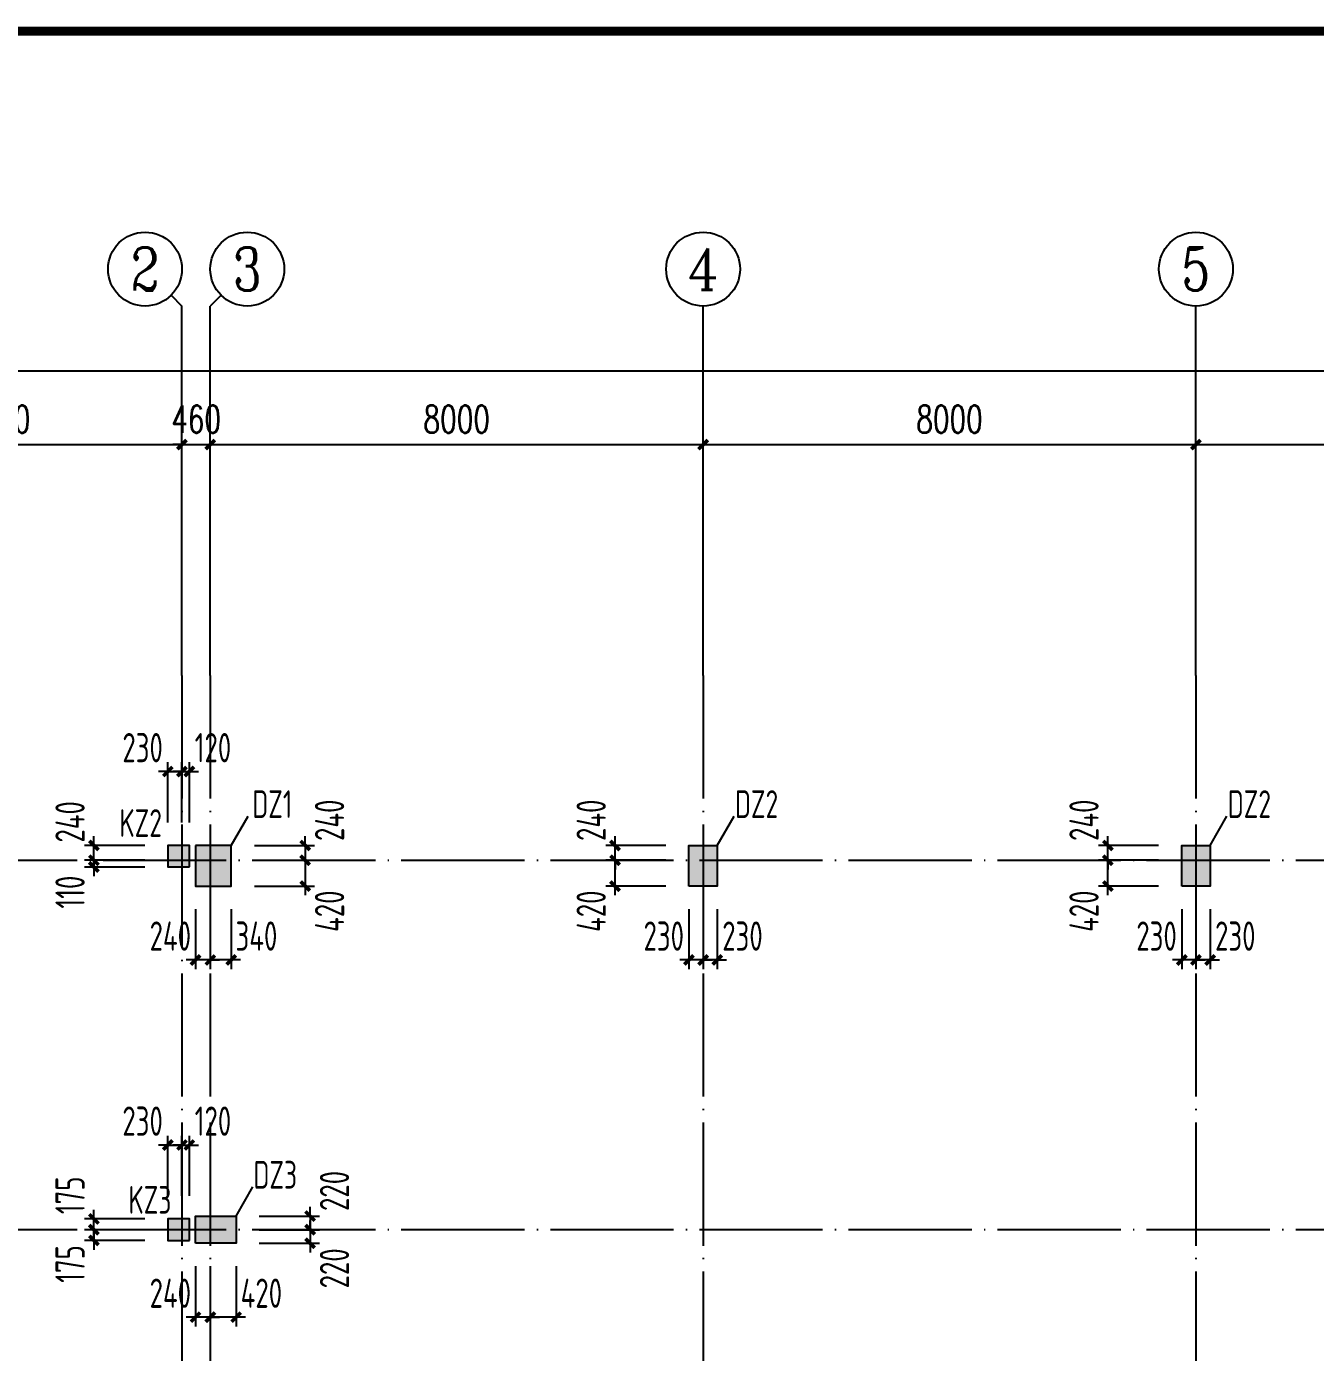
# Model space of a CAD drawing. Header units: millimetres. Extents: x 4533265 to 4958735, y 18976699 to 19555898.
# Drawn here: x 4574974 to 4595898, y 19311566 to 19333100 of the extents above; entities that cross this region are included whole.
import ezdxf
from ezdxf.enums import TextEntityAlignment as Align

# ---------------------------------------------------------------- set-up
doc = ezdxf.new("R2010")
doc.units = ezdxf.units.MM
doc.header["$LTSCALE"] = 1000
doc.header["$MEASUREMENT"] = 0
doc.linetypes.add('DOTE', pattern=[2.42, 2, -0.2, 0.02, -0.2])
doc.layers.get('Defpoints').update_dxf_attribs({"color": 1})
for name, color, linetype in [('3T_WOOD', 21, 'Continuous'), ('AXIS_TEXT', 7, 'Continuous'), ('AXIS_外部', 171, 'Continuous'), ('COLU', 253, 'Continuous'), ('COLU_DIM', 3, 'Continuous'), ('COLU_HATCH', 251, 'Continuous'), ('DOTE', 250, 'DOTE'), ('STAIR', 2, 'Continuous'), ('TK', 4, 'Continuous')]:
    doc.layers.add(name, color=color, linetype=linetype)
doc.styles.add('_TCH_AXIS', font='COMPLEX', dxfattribs={"bigfont": 'GBCBIG'})
doc.styles.add('_TCH_DIM_T3', font='SIMPLEX', dxfattribs={"width": 0.705882, "bigfont": 'GBCBIG'})
doc.styles.add('COMPLEX', font='COMPLEX')
doc.styles.add('TSSD_Dimension', font='Tssdeng.shx', dxfattribs={"width": 0.7, "bigfont": 'hztxt.shx'})
doc.styles.add('TSSD_REIN', font='tssdeng.shx', dxfattribs={"width": 0.7, "bigfont": 'tssdchn.shx'})
doc.dimstyles.new('_TCH_ARCH&&150', dxfattribs={"dimtxt": 446.25, "dimasz": 150, "dimexe": 375, "dimexo": 450, "dimgap": 189.375, "dimtad": 1, "dimdec": 0, "dimzin": 0, "dimdsep": 46, "dimtxsty": '_TCH_DIM_T3', "dimblk": 'ARCHTICK', "dimcen": 0.09, "dimclrt": 7, "dimazin": 2, "dimtfac": 1, "dimtdec": 0, "dimtix": 1, "dimtmove": 2, "dimatfit": 3, "dimfxl": 0, "dimtolj": 1, "dimtzin": 0, "dimarcsym": 0})
doc.dimstyles.new('TSSD_150_150', dxfattribs={"dimtxt": 475, "dimasz": 150, "dimexe": 150, "dimexo": 375, "dimgap": 150, "dimtad": 1, "dimdec": 0, "dimzin": 0, "dimdsep": 46, "dimtxsty": 'TSSD_Dimension', "dimblk": 'ARCHTICK', "dimcen": 0, "dimdle": 150, "dimclrt": 7, "dimadec": 0, "dimazin": 0, "dimtfac": 1, "dimtdec": 0, "dimtix": 1, "dimtmove": 2, "dimatfit": 3, "dimfxl": 0, "dimtolj": 1, "dimtzin": 0, "dimarcsym": 0})

# ---------------------------------------------------------------- blocks, each defined once
blk = doc.blocks.new('_ArchTick')
at = {"color": 0, "linetype": 'ByBlock', "const_width": 0.4}
blk.add_lwpolyline([(-0.5, -0.5), (0.5, 0.5)], dxfattribs=at)
blk = doc.blocks.new('*D135')
at = {"layer": 'COLU_DIM', "color": 0, "lineweight": -2}
for p, q in [((4577957, 19318765), (4577957, 19317790)), ((4578297, 19318765), (4578297, 19317790)), ((4578447, 19317940), (4577807, 19317940))]:
    blk.add_line(p, q, dxfattribs=at)
at = {"layer": 'Defpoints', "color": 0}
for p in [(4577957, 19319140), (4578297, 19319140), (4577957, 19317940)]:
    blk.add_point(p, dxfattribs=at)
at = {"layer": 'COLU_DIM', "color": 0, "lineweight": -2, "xscale": 150, "yscale": 150, "zscale": 150, "rotation": 180}
blk.add_blockref('_ArchTick', (4577957, 19317940), dxfattribs=at)
at = {"layer": 'COLU_DIM', "color": 0, "lineweight": -2, "xscale": 150, "yscale": 150, "zscale": 150}
blk.add_blockref('_ArchTick', (4578297, 19317940), dxfattribs=at)
at = {"layer": 'COLU_DIM', "color": 7, "insert": (4578706, 19318328), "char_height": 475, "attachment_point": 5, "style": 'TSSD_Dimension'}
blk.add_mtext('\\A1;340', dxfattribs=at)
blk = doc.blocks.new('*D136')
at = {"layer": 'COLU_DIM', "color": 0, "lineweight": -2}
for p, q in [((4577717, 19318765), (4577717, 19317790)), ((4577957, 19318765), (4577957, 19317790)), ((4577717, 19317940), (4577567, 19317940)), ((4577957, 19317940), (4577717, 19317940)), ((4577957, 19317940), (4578107, 19317940))]:
    blk.add_line(p, q, dxfattribs=at)
at = {"layer": 'Defpoints', "color": 0}
for p in [(4577717, 19319140), (4577957, 19319140), (4577717, 19317940)]:
    blk.add_point(p, dxfattribs=at)
at = {"layer": 'COLU_DIM', "color": 0, "lineweight": -2, "xscale": 150, "yscale": 150, "zscale": 150}
blk.add_blockref('_ArchTick', (4577717, 19317940), dxfattribs=at)
at = {"layer": 'COLU_DIM', "color": 0, "lineweight": -2, "xscale": 150, "yscale": 150, "zscale": 150, "rotation": 180}
blk.add_blockref('_ArchTick', (4577957, 19317940), dxfattribs=at)
at = {"layer": 'COLU_DIM', "color": 7, "insert": (4577308, 19318328), "char_height": 475, "attachment_point": 5, "style": 'TSSD_Dimension'}
blk.add_mtext('\\A1;240', dxfattribs=at)
blk = doc.blocks.new('*D137')
at = {"layer": 'COLU_DIM', "color": 0, "lineweight": -2}
for p, q in [((4579497, 19319800), (4579497, 19319950)), ((4578672, 19319800), (4579647, 19319800)), ((4579497, 19319800), (4579497, 19319560)), ((4578672, 19319560), (4579647, 19319560)), ((4579497, 19319560), (4579497, 19319410))]:
    blk.add_line(p, q, dxfattribs=at)
at = {"layer": 'Defpoints', "color": 0}
for p in [(4578297, 19319800), (4578297, 19319560), (4579497, 19319560)]:
    blk.add_point(p, dxfattribs=at)
at = {"layer": 'COLU_DIM', "color": 0, "lineweight": -2, "xscale": 150, "yscale": 150, "zscale": 150}
for p, rotation in [((4579497, 19319800), 270), ((4579497, 19319560), 90)]:
    blk.add_blockref('_ArchTick', p, dxfattribs=dict(at, rotation=rotation))
at = {"layer": 'COLU_DIM', "color": 7, "insert": (4579893, 19320209), "char_height": 475, "attachment_point": 5, "rotation": 90, "style": 'TSSD_Dimension'}
blk.add_mtext('\\A1;240', dxfattribs=at)
blk = doc.blocks.new('*D138')
at = {"layer": 'COLU_DIM', "color": 0, "lineweight": -2}
for p, q in [((4579497, 19319710), (4579497, 19318990)), ((4578672, 19319560), (4579647, 19319560)), ((4578672, 19319140), (4579647, 19319140))]:
    blk.add_line(p, q, dxfattribs=at)
at = {"layer": 'Defpoints', "color": 0}
for p in [(4578297, 19319560), (4578297, 19319140), (4579497, 19319140)]:
    blk.add_point(p, dxfattribs=at)
at = {"layer": 'COLU_DIM', "color": 0, "lineweight": -2, "xscale": 150, "yscale": 150, "zscale": 150}
for p, rotation in [((4579497, 19319560), 90), ((4579497, 19319140), 270)]:
    blk.add_blockref('_ArchTick', p, dxfattribs=dict(at, rotation=rotation))
at = {"layer": 'COLU_DIM', "color": 7, "insert": (4579893, 19318732), "char_height": 475, "attachment_point": 5, "rotation": 90, "style": 'TSSD_Dimension'}
blk.add_mtext('\\A1;420', dxfattribs=at)
blk = doc.blocks.new('*D147')
at = {"layer": 'COLU_DIM', "color": 0, "lineweight": -2}
for p, q in [((4585957, 19318765), (4585957, 19317790)), ((4586187, 19318765), (4586187, 19317790)), ((4585957, 19317940), (4585807, 19317940)), ((4586187, 19317940), (4585957, 19317940)), ((4586187, 19317940), (4586337, 19317940))]:
    blk.add_line(p, q, dxfattribs=at)
at = {"layer": 'Defpoints', "color": 0}
for p in [(4585957, 19319140), (4586187, 19319140), (4585957, 19317940)]:
    blk.add_point(p, dxfattribs=at)
at = {"layer": 'COLU_DIM', "color": 0, "lineweight": -2, "xscale": 150, "yscale": 150, "zscale": 150}
blk.add_blockref('_ArchTick', (4585957, 19317940), dxfattribs=at)
at = {"layer": 'COLU_DIM', "color": 0, "lineweight": -2, "xscale": 150, "yscale": 150, "zscale": 150, "rotation": 180}
blk.add_blockref('_ArchTick', (4586187, 19317940), dxfattribs=at)
at = {"layer": 'COLU_DIM', "color": 7, "insert": (4586596, 19318328), "char_height": 475, "attachment_point": 5, "style": 'TSSD_Dimension'}
blk.add_mtext('\\A1;230', dxfattribs=at)
blk = doc.blocks.new('*D148')
at = {"layer": 'COLU_DIM', "color": 0, "lineweight": -2}
for p, q in [((4585727, 19318765), (4585727, 19317790)), ((4585957, 19318765), (4585957, 19317790)), ((4585727, 19317940), (4585577, 19317940)), ((4585957, 19317940), (4585727, 19317940)), ((4585957, 19317940), (4586107, 19317940))]:
    blk.add_line(p, q, dxfattribs=at)
at = {"layer": 'Defpoints', "color": 0}
for p in [(4585727, 19319140), (4585957, 19319140), (4585727, 19317940)]:
    blk.add_point(p, dxfattribs=at)
at = {"layer": 'COLU_DIM', "color": 0, "lineweight": -2, "xscale": 150, "yscale": 150, "zscale": 150}
blk.add_blockref('_ArchTick', (4585727, 19317940), dxfattribs=at)
at = {"layer": 'COLU_DIM', "color": 0, "lineweight": -2, "xscale": 150, "yscale": 150, "zscale": 150, "rotation": 180}
blk.add_blockref('_ArchTick', (4585957, 19317940), dxfattribs=at)
at = {"layer": 'COLU_DIM', "color": 7, "insert": (4585318, 19318328), "char_height": 475, "attachment_point": 5, "style": 'TSSD_Dimension'}
blk.add_mtext('\\A1;230', dxfattribs=at)
blk = doc.blocks.new('*D149')
at = {"layer": 'COLU_DIM', "color": 0, "lineweight": -2}
for p, q in [((4584527, 19318990), (4584527, 19319710)), ((4585352, 19319560), (4584377, 19319560)), ((4585352, 19319140), (4584377, 19319140))]:
    blk.add_line(p, q, dxfattribs=at)
at = {"layer": 'Defpoints', "color": 0}
for p in [(4584527, 19319560), (4585727, 19319560), (4585727, 19319140)]:
    blk.add_point(p, dxfattribs=at)
at = {"layer": 'COLU_DIM', "color": 0, "lineweight": -2, "xscale": 150, "yscale": 150, "zscale": 150}
for p, rotation in [((4584527, 19319560), 90), ((4584527, 19319140), 270)]:
    blk.add_blockref('_ArchTick', p, dxfattribs=dict(at, rotation=rotation))
at = {"layer": 'COLU_DIM', "color": 7, "insert": (4584140, 19318732), "char_height": 475, "attachment_point": 5, "rotation": 90, "style": 'TSSD_Dimension'}
blk.add_mtext('\\A1;420', dxfattribs=at)
blk = doc.blocks.new('*D150')
at = {"layer": 'COLU_DIM', "color": 0, "lineweight": -2}
for p, q in [((4584527, 19319800), (4584527, 19319950)), ((4585352, 19319800), (4584377, 19319800)), ((4584527, 19319560), (4584527, 19319800)), ((4585352, 19319560), (4584377, 19319560)), ((4584527, 19319560), (4584527, 19319410))]:
    blk.add_line(p, q, dxfattribs=at)
at = {"layer": 'Defpoints', "color": 0}
for p in [(4584527, 19319800), (4585727, 19319800), (4585727, 19319560)]:
    blk.add_point(p, dxfattribs=at)
at = {"layer": 'COLU_DIM', "color": 0, "lineweight": -2, "xscale": 150, "yscale": 150, "zscale": 150}
for p, rotation in [((4584527, 19319800), 270), ((4584527, 19319560), 90)]:
    blk.add_blockref('_ArchTick', p, dxfattribs=dict(at, rotation=rotation))
at = {"layer": 'COLU_DIM', "color": 7, "insert": (4584140, 19320209), "char_height": 475, "attachment_point": 5, "rotation": 90, "style": 'TSSD_Dimension'}
blk.add_mtext('\\A1;240', dxfattribs=at)
blk = doc.blocks.new('*D154')
at = {"layer": 'COLU_DIM', "color": 0, "lineweight": -2}
for p, q in [((4593957, 19318765), (4593957, 19317790)), ((4594187, 19318765), (4594187, 19317790)), ((4593957, 19317940), (4593807, 19317940)), ((4594187, 19317940), (4593957, 19317940)), ((4594187, 19317940), (4594337, 19317940))]:
    blk.add_line(p, q, dxfattribs=at)
at = {"layer": 'Defpoints', "color": 0}
for p in [(4593957, 19319140), (4594187, 19319140), (4593957, 19317940)]:
    blk.add_point(p, dxfattribs=at)
at = {"layer": 'COLU_DIM', "color": 0, "lineweight": -2, "xscale": 150, "yscale": 150, "zscale": 150}
blk.add_blockref('_ArchTick', (4593957, 19317940), dxfattribs=at)
at = {"layer": 'COLU_DIM', "color": 0, "lineweight": -2, "xscale": 150, "yscale": 150, "zscale": 150, "rotation": 180}
blk.add_blockref('_ArchTick', (4594187, 19317940), dxfattribs=at)
at = {"layer": 'COLU_DIM', "color": 7, "insert": (4594596, 19318328), "char_height": 475, "attachment_point": 5, "style": 'TSSD_Dimension'}
blk.add_mtext('\\A1;230', dxfattribs=at)
blk = doc.blocks.new('*D155')
at = {"layer": 'COLU_DIM', "color": 0, "lineweight": -2}
for p, q in [((4593727, 19318765), (4593727, 19317790)), ((4593957, 19318765), (4593957, 19317790)), ((4593727, 19317940), (4593577, 19317940)), ((4593957, 19317940), (4593727, 19317940)), ((4593957, 19317940), (4594107, 19317940))]:
    blk.add_line(p, q, dxfattribs=at)
at = {"layer": 'Defpoints', "color": 0}
for p in [(4593727, 19319140), (4593957, 19319140), (4593727, 19317940)]:
    blk.add_point(p, dxfattribs=at)
at = {"layer": 'COLU_DIM', "color": 0, "lineweight": -2, "xscale": 150, "yscale": 150, "zscale": 150}
blk.add_blockref('_ArchTick', (4593727, 19317940), dxfattribs=at)
at = {"layer": 'COLU_DIM', "color": 0, "lineweight": -2, "xscale": 150, "yscale": 150, "zscale": 150, "rotation": 180}
blk.add_blockref('_ArchTick', (4593957, 19317940), dxfattribs=at)
at = {"layer": 'COLU_DIM', "color": 7, "insert": (4593318, 19318328), "char_height": 475, "attachment_point": 5, "style": 'TSSD_Dimension'}
blk.add_mtext('\\A1;230', dxfattribs=at)
blk = doc.blocks.new('*D156')
at = {"layer": 'COLU_DIM', "color": 0, "lineweight": -2}
for p, q in [((4592527, 19318990), (4592527, 19319710)), ((4593352, 19319560), (4592377, 19319560)), ((4593352, 19319140), (4592377, 19319140))]:
    blk.add_line(p, q, dxfattribs=at)
at = {"layer": 'Defpoints', "color": 0}
for p in [(4592527, 19319560), (4593727, 19319560), (4593727, 19319140)]:
    blk.add_point(p, dxfattribs=at)
at = {"layer": 'COLU_DIM', "color": 0, "lineweight": -2, "xscale": 150, "yscale": 150, "zscale": 150}
for p, rotation in [((4592527, 19319560), 90), ((4592527, 19319140), 270)]:
    blk.add_blockref('_ArchTick', p, dxfattribs=dict(at, rotation=rotation))
at = {"layer": 'COLU_DIM', "color": 7, "insert": (4592140, 19318732), "char_height": 475, "attachment_point": 5, "rotation": 90, "style": 'TSSD_Dimension'}
blk.add_mtext('\\A1;420', dxfattribs=at)
blk = doc.blocks.new('*D157')
at = {"layer": 'COLU_DIM', "color": 0, "lineweight": -2}
for p, q in [((4592527, 19319800), (4592527, 19319950)), ((4593352, 19319800), (4592377, 19319800)), ((4592527, 19319560), (4592527, 19319800)), ((4593352, 19319560), (4592377, 19319560)), ((4592527, 19319560), (4592527, 19319410))]:
    blk.add_line(p, q, dxfattribs=at)
at = {"layer": 'Defpoints', "color": 0}
for p in [(4592527, 19319800), (4593727, 19319800), (4593727, 19319560)]:
    blk.add_point(p, dxfattribs=at)
at = {"layer": 'COLU_DIM', "color": 0, "lineweight": -2, "xscale": 150, "yscale": 150, "zscale": 150}
for p, rotation in [((4592527, 19319800), 270), ((4592527, 19319560), 90)]:
    blk.add_blockref('_ArchTick', p, dxfattribs=dict(at, rotation=rotation))
at = {"layer": 'COLU_DIM', "color": 7, "insert": (4592140, 19320209), "char_height": 475, "attachment_point": 5, "rotation": 90, "style": 'TSSD_Dimension'}
blk.add_mtext('\\A1;240', dxfattribs=at)
blk = doc.blocks.new('*D191')
at = {"layer": 'COLU_DIM', "color": 0, "lineweight": -2}
for p, q in [((4577957, 19312965), (4577957, 19311990)), ((4578377, 19312965), (4578377, 19311990)), ((4578527, 19312140), (4577807, 19312140))]:
    blk.add_line(p, q, dxfattribs=at)
at = {"layer": 'Defpoints', "color": 0}
for p in [(4577957, 19313340), (4578377, 19313340), (4577957, 19312140)]:
    blk.add_point(p, dxfattribs=at)
at = {"layer": 'COLU_DIM', "color": 0, "lineweight": -2, "xscale": 150, "yscale": 150, "zscale": 150, "rotation": 180}
blk.add_blockref('_ArchTick', (4577957, 19312140), dxfattribs=at)
at = {"layer": 'COLU_DIM', "color": 0, "lineweight": -2, "xscale": 150, "yscale": 150, "zscale": 150}
blk.add_blockref('_ArchTick', (4578377, 19312140), dxfattribs=at)
at = {"layer": 'COLU_DIM', "color": 7, "insert": (4578786, 19312528), "char_height": 475, "attachment_point": 5, "style": 'TSSD_Dimension'}
blk.add_mtext('\\A1;420', dxfattribs=at)
blk = doc.blocks.new('*D192')
at = {"layer": 'COLU_DIM', "color": 0, "lineweight": -2}
for p, q in [((4577717, 19312965), (4577717, 19311990)), ((4577957, 19312965), (4577957, 19311990)), ((4577717, 19312140), (4577567, 19312140)), ((4577957, 19312140), (4577717, 19312140)), ((4577957, 19312140), (4578107, 19312140))]:
    blk.add_line(p, q, dxfattribs=at)
at = {"layer": 'Defpoints', "color": 0}
for p in [(4577717, 19313340), (4577957, 19313340), (4577717, 19312140)]:
    blk.add_point(p, dxfattribs=at)
at = {"layer": 'COLU_DIM', "color": 0, "lineweight": -2, "xscale": 150, "yscale": 150, "zscale": 150}
blk.add_blockref('_ArchTick', (4577717, 19312140), dxfattribs=at)
at = {"layer": 'COLU_DIM', "color": 0, "lineweight": -2, "xscale": 150, "yscale": 150, "zscale": 150, "rotation": 180}
blk.add_blockref('_ArchTick', (4577957, 19312140), dxfattribs=at)
at = {"layer": 'COLU_DIM', "color": 7, "insert": (4577308, 19312528), "char_height": 475, "attachment_point": 5, "style": 'TSSD_Dimension'}
blk.add_mtext('\\A1;240', dxfattribs=at)
blk = doc.blocks.new('*D193')
at = {"layer": 'COLU_DIM', "color": 0, "lineweight": -2}
for p, q in [((4579577, 19313780), (4579577, 19313930)), ((4578752, 19313780), (4579727, 19313780)), ((4579577, 19313780), (4579577, 19313560)), ((4578752, 19313560), (4579727, 19313560)), ((4579577, 19313560), (4579577, 19313410))]:
    blk.add_line(p, q, dxfattribs=at)
at = {"layer": 'Defpoints', "color": 0}
for p in [(4578377, 19313780), (4578377, 19313560), (4579577, 19313560)]:
    blk.add_point(p, dxfattribs=at)
at = {"layer": 'COLU_DIM', "color": 0, "lineweight": -2, "xscale": 150, "yscale": 150, "zscale": 150}
for p, rotation in [((4579577, 19313780), 270), ((4579577, 19313560), 90)]:
    blk.add_blockref('_ArchTick', p, dxfattribs=dict(at, rotation=rotation))
at = {"layer": 'COLU_DIM', "color": 7, "insert": (4579973, 19314189), "char_height": 475, "attachment_point": 5, "rotation": 90, "style": 'TSSD_Dimension'}
blk.add_mtext('\\A1;220', dxfattribs=at)
blk = doc.blocks.new('*D194')
at = {"layer": 'COLU_DIM', "color": 0, "lineweight": -2}
for p, q in [((4579577, 19313560), (4579577, 19313710)), ((4578752, 19313560), (4579727, 19313560)), ((4579577, 19313560), (4579577, 19313340)), ((4578752, 19313340), (4579727, 19313340)), ((4579577, 19313340), (4579577, 19313190))]:
    blk.add_line(p, q, dxfattribs=at)
at = {"layer": 'Defpoints', "color": 0}
for p in [(4578377, 19313560), (4578377, 19313340), (4579577, 19313340)]:
    blk.add_point(p, dxfattribs=at)
at = {"layer": 'COLU_DIM', "color": 0, "lineweight": -2, "xscale": 150, "yscale": 150, "zscale": 150}
for p, rotation in [((4579577, 19313560), 270), ((4579577, 19313340), 90)]:
    blk.add_blockref('_ArchTick', p, dxfattribs=dict(at, rotation=rotation))
at = {"layer": 'COLU_DIM', "color": 7, "insert": (4579973, 19312932), "char_height": 475, "attachment_point": 5, "rotation": 90, "style": 'TSSD_Dimension'}
blk.add_mtext('\\A1;220', dxfattribs=at)
blk = doc.blocks.new('*D231')
at = {"layer": 'COLU_DIM', "color": 0, "lineweight": -2}
for p, q in [((4577267, 19314935), (4577117, 19314935)), ((4577267, 19314110), (4577267, 19315085)), ((4577267, 19314935), (4577497, 19314935)), ((4577497, 19314110), (4577497, 19315085)), ((4577497, 19314935), (4577647, 19314935))]:
    blk.add_line(p, q, dxfattribs=at)
at = {"layer": 'Defpoints', "color": 0}
for p in [(4577497, 19314935), (4577267, 19313735), (4577497, 19313735)]:
    blk.add_point(p, dxfattribs=at)
at = {"layer": 'COLU_DIM', "color": 0, "lineweight": -2, "xscale": 150, "yscale": 150, "zscale": 150}
blk.add_blockref('_ArchTick', (4577267, 19314935), dxfattribs=at)
at = {"layer": 'COLU_DIM', "color": 0, "lineweight": -2, "xscale": 150, "yscale": 150, "zscale": 150, "rotation": 180}
blk.add_blockref('_ArchTick', (4577497, 19314935), dxfattribs=at)
at = {"layer": 'COLU_DIM', "color": 7, "insert": (4576858, 19315323), "char_height": 475, "attachment_point": 5, "style": 'TSSD_Dimension'}
blk.add_mtext('\\A1;230', dxfattribs=at)
blk = doc.blocks.new('*D232')
at = {"layer": 'COLU_DIM', "color": 0, "lineweight": -2}
for p, q in [((4577497, 19314935), (4577347, 19314935)), ((4577497, 19314110), (4577497, 19315085)), ((4577497, 19314935), (4577617, 19314935)), ((4577617, 19314110), (4577617, 19315085)), ((4577617, 19314935), (4577767, 19314935))]:
    blk.add_line(p, q, dxfattribs=at)
at = {"layer": 'Defpoints', "color": 0}
for p in [(4577617, 19314935), (4577497, 19313735), (4577617, 19313735)]:
    blk.add_point(p, dxfattribs=at)
at = {"layer": 'COLU_DIM', "color": 0, "lineweight": -2, "xscale": 150, "yscale": 150, "zscale": 150}
blk.add_blockref('_ArchTick', (4577497, 19314935), dxfattribs=at)
at = {"layer": 'COLU_DIM', "color": 0, "lineweight": -2, "xscale": 150, "yscale": 150, "zscale": 150, "rotation": 180}
blk.add_blockref('_ArchTick', (4577617, 19314935), dxfattribs=at)
at = {"layer": 'COLU_DIM', "color": 7, "insert": (4578000, 19315323), "char_height": 475, "attachment_point": 5, "style": 'TSSD_Dimension'}
blk.add_mtext('\\A1;120', dxfattribs=at)
blk = doc.blocks.new('*D233')
at = {"layer": 'COLU_DIM', "color": 0, "lineweight": -2}
for p, q in [((4576067, 19313560), (4576067, 19313710)), ((4576892, 19313560), (4575917, 19313560)), ((4576067, 19313385), (4576067, 19313560)), ((4576892, 19313385), (4575917, 19313385)), ((4576067, 19313385), (4576067, 19313235))]:
    blk.add_line(p, q, dxfattribs=at)
at = {"layer": 'Defpoints', "color": 0}
for p in [(4576067, 19313560), (4577267, 19313560), (4577267, 19313385)]:
    blk.add_point(p, dxfattribs=at)
at = {"layer": 'COLU_DIM', "color": 0, "lineweight": -2, "xscale": 150, "yscale": 150, "zscale": 150}
for p, rotation in [((4576067, 19313560), 270), ((4576067, 19313385), 90)]:
    blk.add_blockref('_ArchTick', p, dxfattribs=dict(at, rotation=rotation))
at = {"layer": 'COLU_DIM', "color": 7, "insert": (4575680, 19313002), "char_height": 475, "attachment_point": 5, "rotation": 90, "style": 'TSSD_Dimension'}
blk.add_mtext('\\A1;175', dxfattribs=at)
blk = doc.blocks.new('*D234')
at = {"layer": 'COLU_DIM', "color": 0, "lineweight": -2}
for p, q in [((4576067, 19313735), (4576067, 19313885)), ((4576892, 19313735), (4575917, 19313735)), ((4576067, 19313560), (4576067, 19313735)), ((4576892, 19313560), (4575917, 19313560)), ((4576067, 19313560), (4576067, 19313410))]:
    blk.add_line(p, q, dxfattribs=at)
at = {"layer": 'Defpoints', "color": 0}
for p in [(4576067, 19313735), (4577267, 19313735), (4577267, 19313560)]:
    blk.add_point(p, dxfattribs=at)
at = {"layer": 'COLU_DIM', "color": 0, "lineweight": -2, "xscale": 150, "yscale": 150, "zscale": 150}
for p, rotation in [((4576067, 19313735), 270), ((4576067, 19313560), 90)]:
    blk.add_blockref('_ArchTick', p, dxfattribs=dict(at, rotation=rotation))
at = {"layer": 'COLU_DIM', "color": 7, "insert": (4575680, 19314118), "char_height": 475, "attachment_point": 5, "rotation": 90, "style": 'TSSD_Dimension'}
blk.add_mtext('\\A1;175', dxfattribs=at)
blk = doc.blocks.new('*D235')
at = {"layer": 'COLU_DIM', "color": 0, "lineweight": -2}
for p, q in [((4577267, 19320175), (4577267, 19321150)), ((4577497, 19320175), (4577497, 19321150)), ((4577267, 19321000), (4577117, 19321000)), ((4577267, 19321000), (4577497, 19321000)), ((4577497, 19321000), (4577647, 19321000))]:
    blk.add_line(p, q, dxfattribs=at)
at = {"layer": 'Defpoints', "color": 0}
for p in [(4577497, 19321000), (4577267, 19319800), (4577497, 19319800)]:
    blk.add_point(p, dxfattribs=at)
at = {"layer": 'COLU_DIM', "color": 0, "lineweight": -2, "xscale": 150, "yscale": 150, "zscale": 150}
blk.add_blockref('_ArchTick', (4577267, 19321000), dxfattribs=at)
at = {"layer": 'COLU_DIM', "color": 0, "lineweight": -2, "xscale": 150, "yscale": 150, "zscale": 150, "rotation": 180}
blk.add_blockref('_ArchTick', (4577497, 19321000), dxfattribs=at)
at = {"layer": 'COLU_DIM', "color": 7, "insert": (4576858, 19321388), "char_height": 475, "attachment_point": 5, "style": 'TSSD_Dimension'}
blk.add_mtext('\\A1;230', dxfattribs=at)
blk = doc.blocks.new('*D236')
at = {"layer": 'COLU_DIM', "color": 0, "lineweight": -2}
for p, q in [((4577497, 19320175), (4577497, 19321150)), ((4577617, 19320175), (4577617, 19321150)), ((4577497, 19321000), (4577347, 19321000)), ((4577497, 19321000), (4577617, 19321000)), ((4577617, 19321000), (4577767, 19321000))]:
    blk.add_line(p, q, dxfattribs=at)
at = {"layer": 'Defpoints', "color": 0}
for p in [(4577617, 19321000), (4577497, 19319800), (4577617, 19319800)]:
    blk.add_point(p, dxfattribs=at)
at = {"layer": 'COLU_DIM', "color": 0, "lineweight": -2, "xscale": 150, "yscale": 150, "zscale": 150}
blk.add_blockref('_ArchTick', (4577497, 19321000), dxfattribs=at)
at = {"layer": 'COLU_DIM', "color": 0, "lineweight": -2, "xscale": 150, "yscale": 150, "zscale": 150, "rotation": 180}
blk.add_blockref('_ArchTick', (4577617, 19321000), dxfattribs=at)
at = {"layer": 'COLU_DIM', "color": 7, "insert": (4578000, 19321388), "char_height": 475, "attachment_point": 5, "style": 'TSSD_Dimension'}
blk.add_mtext('\\A1;120', dxfattribs=at)
blk = doc.blocks.new('*D237')
at = {"layer": 'COLU_DIM', "color": 0, "lineweight": -2}
for p, q in [((4576067, 19319560), (4576067, 19319710)), ((4576892, 19319560), (4575917, 19319560)), ((4576892, 19319450), (4575917, 19319450)), ((4576067, 19319450), (4576067, 19319560)), ((4576067, 19319450), (4576067, 19319300))]:
    blk.add_line(p, q, dxfattribs=at)
at = {"layer": 'Defpoints', "color": 0}
for p in [(4576067, 19319560), (4577267, 19319560), (4577267, 19319450)]:
    blk.add_point(p, dxfattribs=at)
at = {"layer": 'COLU_DIM', "color": 0, "lineweight": -2, "xscale": 150, "yscale": 150, "zscale": 150}
for p, rotation in [((4576067, 19319560), 270), ((4576067, 19319450), 90)]:
    blk.add_blockref('_ArchTick', p, dxfattribs=dict(at, rotation=rotation))
at = {"layer": 'COLU_DIM', "color": 7, "insert": (4575680, 19319042), "char_height": 475, "attachment_point": 5, "rotation": 90, "style": 'TSSD_Dimension'}
blk.add_mtext('\\A1;110', dxfattribs=at)
blk = doc.blocks.new('*D238')
at = {"layer": 'COLU_DIM', "color": 0, "lineweight": -2}
for p, q in [((4576067, 19319800), (4576067, 19319950)), ((4576892, 19319800), (4575917, 19319800)), ((4576067, 19319560), (4576067, 19319800)), ((4576892, 19319560), (4575917, 19319560)), ((4576067, 19319560), (4576067, 19319410))]:
    blk.add_line(p, q, dxfattribs=at)
at = {"layer": 'Defpoints', "color": 0}
for p in [(4576067, 19319800), (4577267, 19319800), (4577267, 19319560)]:
    blk.add_point(p, dxfattribs=at)
at = {"layer": 'COLU_DIM', "color": 0, "lineweight": -2, "xscale": 150, "yscale": 150, "zscale": 150}
for p, rotation in [((4576067, 19319800), 270), ((4576067, 19319560), 90)]:
    blk.add_blockref('_ArchTick', p, dxfattribs=dict(at, rotation=rotation))
at = {"layer": 'COLU_DIM', "color": 7, "insert": (4575680, 19320183), "char_height": 475, "attachment_point": 5, "rotation": 90, "style": 'TSSD_Dimension'}
blk.add_mtext('\\A1;240', dxfattribs=at)
blk = doc.blocks.new('GeYuanFrame_02527031', base_point=(18.76, 4.34))
at = {"layer": 'TK'}
blk.add_line((43.76, 414.34), (676.76, 414.34), dxfattribs=at)
at = {"layer": 'TK', "const_width": 1}
blk.add_lwpolyline([(676.76, 414.34), (43.76, 414.34), (43.76, 14.34), (676.76, 14.34)], close=True, dxfattribs=at)
blk = doc.blocks.new('*D581')
at = {"layer": 'AXIS_外部', "color": 0, "lineweight": -2}
for p, q in [((4571497, 19323010), (4571497, 19326685)), ((4577497, 19323010), (4577497, 19326685)), ((4571497, 19326310), (4577497, 19326310))]:
    blk.add_line(p, q, dxfattribs=at)
at = {"layer": 'Defpoints', "color": 0}
for p in [(4577497, 19326310), (4571497, 19322560), (4577497, 19322560)]:
    blk.add_point(p, dxfattribs=at)
at = {"layer": 'AXIS_外部', "color": 0, "lineweight": -2, "xscale": 150, "yscale": 150, "zscale": 150, "rotation": 180}
blk.add_blockref('_ArchTick', (4571497, 19326310), dxfattribs=at)
at = {"layer": 'AXIS_外部', "color": 0, "lineweight": -2, "xscale": 150, "yscale": 150, "zscale": 150}
blk.add_blockref('_ArchTick', (4577497, 19326310), dxfattribs=at)
at = {"layer": 'AXIS_外部', "color": 7, "insert": (4574497, 19326723), "char_height": 446.2, "attachment_point": 5, "style": '_TCH_DIM_T3'}
blk.add_mtext('\\A1;6000', dxfattribs=at)
blk = doc.blocks.new('*D582')
at = {"layer": 'AXIS_外部', "color": 0, "lineweight": -2}
for p, q in [((4577497, 19323010), (4577497, 19326685)), ((4577957, 19323010), (4577957, 19326685)), ((4577497, 19326310), (4577347, 19326310)), ((4577497, 19326310), (4577957, 19326310)), ((4577957, 19326310), (4578107, 19326310))]:
    blk.add_line(p, q, dxfattribs=at)
at = {"layer": 'Defpoints', "color": 0}
for p in [(4577957, 19326310), (4577497, 19322560), (4577957, 19322560)]:
    blk.add_point(p, dxfattribs=at)
at = {"layer": 'AXIS_外部', "color": 0, "lineweight": -2, "xscale": 150, "yscale": 150, "zscale": 150}
blk.add_blockref('_ArchTick', (4577497, 19326310), dxfattribs=at)
at = {"layer": 'AXIS_外部', "color": 0, "lineweight": -2, "xscale": 150, "yscale": 150, "zscale": 150, "rotation": 180}
blk.add_blockref('_ArchTick', (4577957, 19326310), dxfattribs=at)
at = {"layer": 'AXIS_外部', "color": 7, "insert": (4577727, 19326723), "char_height": 446.2, "attachment_point": 5, "style": '_TCH_DIM_T3'}
blk.add_mtext('\\A1;460', dxfattribs=at)
blk = doc.blocks.new('*D583')
at = {"layer": 'AXIS_外部', "color": 0, "lineweight": -2}
for p, q in [((4577957, 19323010), (4577957, 19326685)), ((4585957, 19323010), (4585957, 19326685)), ((4577957, 19326310), (4585957, 19326310))]:
    blk.add_line(p, q, dxfattribs=at)
at = {"layer": 'Defpoints', "color": 0}
for p in [(4585957, 19326310), (4577957, 19322560), (4585957, 19322560)]:
    blk.add_point(p, dxfattribs=at)
at = {"layer": 'AXIS_外部', "color": 0, "lineweight": -2, "xscale": 150, "yscale": 150, "zscale": 150, "rotation": 180}
blk.add_blockref('_ArchTick', (4577957, 19326310), dxfattribs=at)
at = {"layer": 'AXIS_外部', "color": 0, "lineweight": -2, "xscale": 150, "yscale": 150, "zscale": 150}
blk.add_blockref('_ArchTick', (4585957, 19326310), dxfattribs=at)
at = {"layer": 'AXIS_外部', "color": 7, "insert": (4581957, 19326723), "char_height": 446.2, "attachment_point": 5, "style": '_TCH_DIM_T3'}
blk.add_mtext('\\A1;8000', dxfattribs=at)
blk = doc.blocks.new('*D584')
at = {"layer": 'AXIS_外部', "color": 0, "lineweight": -2}
for p, q in [((4585957, 19323010), (4585957, 19326685)), ((4593957, 19323010), (4593957, 19326685)), ((4585957, 19326310), (4593957, 19326310))]:
    blk.add_line(p, q, dxfattribs=at)
at = {"layer": 'Defpoints', "color": 0}
for p in [(4593957, 19326310), (4585957, 19322560), (4593957, 19322560)]:
    blk.add_point(p, dxfattribs=at)
at = {"layer": 'AXIS_外部', "color": 0, "lineweight": -2, "xscale": 150, "yscale": 150, "zscale": 150, "rotation": 180}
blk.add_blockref('_ArchTick', (4585957, 19326310), dxfattribs=at)
at = {"layer": 'AXIS_外部', "color": 0, "lineweight": -2, "xscale": 150, "yscale": 150, "zscale": 150}
blk.add_blockref('_ArchTick', (4593957, 19326310), dxfattribs=at)
at = {"layer": 'AXIS_外部', "color": 7, "insert": (4589957, 19326723), "char_height": 446.2, "attachment_point": 5, "style": '_TCH_DIM_T3'}
blk.add_mtext('\\A1;8000', dxfattribs=at)
blk = doc.blocks.new('*D585')
at = {"layer": 'AXIS_外部', "color": 0, "lineweight": -2}
for p, q in [((4593957, 19323010), (4593957, 19326685)), ((4601957, 19323010), (4601957, 19326685)), ((4593957, 19326310), (4601957, 19326310))]:
    blk.add_line(p, q, dxfattribs=at)
at = {"layer": 'Defpoints', "color": 0}
for p in [(4601957, 19326310), (4593957, 19322560), (4601957, 19322560)]:
    blk.add_point(p, dxfattribs=at)
at = {"layer": 'AXIS_外部', "color": 0, "lineweight": -2, "xscale": 150, "yscale": 150, "zscale": 150, "rotation": 180}
blk.add_blockref('_ArchTick', (4593957, 19326310), dxfattribs=at)
at = {"layer": 'AXIS_外部', "color": 0, "lineweight": -2, "xscale": 150, "yscale": 150, "zscale": 150}
blk.add_blockref('_ArchTick', (4601957, 19326310), dxfattribs=at)
at = {"layer": 'AXIS_外部', "color": 7, "insert": (4597957, 19326723), "char_height": 446.2, "attachment_point": 5, "style": '_TCH_DIM_T3'}
blk.add_mtext('\\A1;8000', dxfattribs=at)
blk = doc.blocks.new('*D590')
at = {"layer": 'AXIS_外部', "color": 0, "lineweight": -2}
for p, q in [((4571497, 19323010), (4571497, 19327885)), ((4633957, 19323010), (4633957, 19327885)), ((4571497, 19327510), (4633957, 19327510))]:
    blk.add_line(p, q, dxfattribs=at)
at = {"layer": 'Defpoints', "color": 0}
for p in [(4633957, 19327510), (4571497, 19322560), (4633957, 19322560)]:
    blk.add_point(p, dxfattribs=at)
at = {"layer": 'AXIS_外部', "color": 0, "lineweight": -2, "xscale": 150, "yscale": 150, "zscale": 150, "rotation": 180}
blk.add_blockref('_ArchTick', (4571497, 19327510), dxfattribs=at)
at = {"layer": 'AXIS_外部', "color": 0, "lineweight": -2, "xscale": 150, "yscale": 150, "zscale": 150}
blk.add_blockref('_ArchTick', (4633957, 19327510), dxfattribs=at)
at = {"layer": 'AXIS_外部', "color": 7, "insert": (4602727, 19327923), "char_height": 446.2, "attachment_point": 5, "style": '_TCH_DIM_T3'}
blk.add_mtext('\\A1;62460', dxfattribs=at)
blk = doc.blocks.new('_AXISO')
blk.add_circle((0, 0), 0.5)
at = {"layer": 'AXIS_TEXT', "style": 'COMPLEX', "width": 1.041667}
blk.add_attdef('A', text='', height=0.56, dxfattribs=at).set_placement((-0.25, -0.28), (0.25, -0.28), align=Align.FIT)

msp = doc.modelspace()

# ---------------------------------------------------------------- hatches: boundary and pattern name
at = {"layer": 'COLU_HATCH'}
for points in [[(4577617, 19319450.2), (4577617, 19319800.2), (4577267, 19319800.2), (4577267, 19319450.2)], [(4577717, 19319800.2), (4577717, 19319140.2), (4578297, 19319140.2), (4578297, 19319800.2)], [(4585727, 19319140.2), (4585727, 19319800.2), (4586187, 19319800.2), (4586187, 19319140.2)], [(4593727, 19319140.2), (4593727, 19319800.2), (4594187, 19319800.2), (4594187, 19319140.2)], [(4577617, 19313385.2), (4577617, 19313735.2), (4577267, 19313735.2), (4577267, 19313385.2)], [(4577717, 19313340.2), (4577717, 19313780.2), (4578377, 19313780.2), (4578377, 19313340.2)]]:
    msp.add_hatch(color=256, dxfattribs=at).paths.add_polyline_path(points)

# ---------------------------------------------------------------- linework, layer by layer
at = {"layer": 'AXIS_外部'}
for p, q in [((4577321.3, 19328735.9), (4577497, 19328560.2)), ((4578132.8, 19328735.9), (4577957, 19328560.2)), ((4577497, 19322560.2), (4577497, 19328560.2)), ((4577957, 19322560.2), (4577957, 19328560.2)), ((4585957, 19322560.2), (4585957, 19328560.2)), ((4593957, 19322560.2), (4593957, 19328560.2))]:
    msp.add_line(p, q, dxfattribs=at)
at = {"layer": 'COLU'}
for points in [[(4577617, 19319450.2), (4577617, 19319800.2), (4577267, 19319800.2), (4577267, 19319450.2)], [(4577717, 19319800.2), (4577717, 19319140.2), (4578297, 19319140.2), (4578297, 19319800.2)], [(4585727, 19319140.2), (4585727, 19319800.2), (4586187, 19319800.2), (4586187, 19319140.2)], [(4593727, 19319140.2), (4593727, 19319800.2), (4594187, 19319800.2), (4594187, 19319140.2)], [(4577617, 19313385.2), (4577617, 19313735.2), (4577267, 19313735.2), (4577267, 19313385.2)], [(4577717, 19313340.2), (4577717, 19313780.2), (4578377, 19313780.2), (4578377, 19313340.2)]]:
    msp.add_lwpolyline(points, close=True, dxfattribs=at)
at = {"layer": 'DOTE'}
for p, q in [((4577497, 19322560.2), (4577497, 19298560.2)), ((4577957, 19322560.2), (4577957, 19298560.2)), ((4585957, 19322560.2), (4585957, 19298560.2)), ((4593957, 19322560.2), (4593957, 19298560.2)), ((4568957, 19319560.2), (4636957, 19319560.2)), ((4568957, 19313560.2), (4636957, 19313560.2))]:
    msp.add_line(p, q, dxfattribs=at)
at = {"layer": 'STAIR'}
for p, q in [((4578297, 19319800.2), (4578570, 19320276)), ((4586187, 19319800.2), (4586460, 19320276)), ((4594187, 19319800.2), (4594460, 19320276)), ((4578377, 19313780.2), (4578650, 19314256))]:
    msp.add_line(p, q, dxfattribs=at)

# ---------------------------------------------------------------- block references
at = {"layer": '3T_WOOD', "xscale": 150, "yscale": 150, "zscale": 150}
msp.add_blockref('GeYuanFrame_02527031', (4556484.4, 19271524.9), dxfattribs=at)
at = {"layer": 'AXIS_外部'}
ref = msp.add_blockref('_AXISO', (4576897, 19329160.2), dxfattribs=dict(at, xscale=1200, yscale=1200, zscale=1200))
ref.add_attrib('A', '2', dxfattribs={"layer": 'AXIS_TEXT', "height": 698.9, "style": '_TCH_AXIS'}).set_placement((4576664, 19328810.7), (4577130, 19328810.7), align=Align.FIT)
ref = msp.add_blockref('_AXISO', (4578557, 19329160.2), dxfattribs=dict(at, xscale=1200, yscale=1200, zscale=1200))
ref.add_attrib('A', '3', dxfattribs={"layer": 'AXIS_TEXT', "height": 698.9, "style": '_TCH_AXIS'}).set_placement((4578324, 19328810.7), (4578790, 19328810.7), align=Align.FIT)
ref = msp.add_blockref('_AXISO', (4585957, 19329160.2), dxfattribs=dict(at, xscale=1200, yscale=1200, zscale=1200))
ref.add_attrib('A', '4', dxfattribs={"layer": 'AXIS_TEXT', "height": 668.2, "style": '_TCH_AXIS'}).set_placement((4585702.5, 19328826.1), (4586211.6, 19328826.1), align=Align.FIT)
ref = msp.add_blockref('_AXISO', (4593957, 19329160.2), dxfattribs=dict(at, xscale=1200, yscale=1200, zscale=1200))
ref.add_attrib('A', '5', dxfattribs={"layer": 'AXIS_TEXT', "height": 698.9, "style": '_TCH_AXIS'}).set_placement((4593724, 19328810.7), (4594190, 19328810.7), align=Align.FIT)

# ---------------------------------------------------------------- texts
at = {"layer": 'STAIR', "style": 'TSSD_REIN', "width": 0.7}
for s, p in [('DZ1', (4579285.8, 19320246.9)), ('DZ2', (4587175.8, 19320246.9)), ('DZ2', (4595175.8, 19320246.9)), ('KZ2', (4577172, 19319939)), ('DZ3', (4579365.8, 19314226.9)), ('KZ3', (4577325.5, 19313819.3))]:
    msp.add_text(s, height=450, dxfattribs=at).set_placement(p, align=Align.RIGHT)

# ---------------------------------------------------------------- dimensions: what is measured, and where the dimension line sits
at = {"layer": 'AXIS_外部'}
for p1, p2, distance, picture, middle in [((4571497, 19322560.2), (4633957, 19322560.2), 4950, '*D590', (4602727, 19327922.7)), ((4571497, 19322560.2), (4577497, 19322560.2), 3750, '*D581', (4574497, 19326722.7)), ((4577497, 19322560.2), (4577957, 19322560.2), 3750, '*D582', (4577727, 19326722.7)), ((4577957, 19322560.2), (4585957, 19322560.2), 3750, '*D583', (4581957, 19326722.7)), ((4585957, 19322560.2), (4593957, 19322560.2), 3750, '*D584', (4589957, 19326722.7)), ((4593957, 19322560.2), (4601957, 19322560.2), 3750, '*D585', (4597957, 19326722.7))]:
    dim = msp.add_aligned_dim(p1=p1, p2=p2, distance=distance, dimstyle='_TCH_ARCH&&150', dxfattribs=at)
    dim.commit()
    dim.dimension.update_dxf_attribs({"geometry": picture, "text_midpoint": middle})
at = {"layer": 'COLU_DIM'}
for base, p1, p2, picture, middle in [((4577497, 19321000.2), (4577267, 19319800.2), (4577497, 19319800.2), '*D235', (4576858.4, 19321387.7)), ((4577617, 19321000.2), (4577497, 19319800.2), (4577617, 19319800.2), '*D236', (4578000.1, 19321387.7)), ((4577497, 19314935.2), (4577267, 19313735.2), (4577497, 19313735.2), '*D231', (4576858.4, 19315322.7)), ((4577617, 19314935.2), (4577497, 19313735.2), (4577617, 19313735.2), '*D232', (4578000.1, 19315322.7))]:
    dim = msp.add_linear_dim(base=base, p1=p1, p2=p2, dimstyle='TSSD_150_150', dxfattribs=at)
    dim.commit()
    dim.dimension.update_dxf_attribs({"geometry": picture, "text_midpoint": middle, "dimtype": 128})
for base, p1, p2, angle, picture, middle in [((4576067, 19319800.2), (4577267, 19319560.2), (4577267, 19319800.2), 90, '*D238', (4575679.5, 19320183.2)), ((4579497, 19319560.2), (4578297, 19319800.2), (4578297, 19319560.2), 270, '*D137', (4579892.8, 19320208.8)), ((4584527, 19319800.2), (4585727, 19319560.2), (4585727, 19319800.2), 90, '*D150', (4584139.5, 19320208.8)), ((4592527, 19319800.2), (4593727, 19319560.2), (4593727, 19319800.2), 90, '*D157', (4592139.5, 19320208.8)), ((4576067, 19319560.2), (4577267, 19319450.2), (4577267, 19319560.2), 90, '*D237', (4575679.5, 19319041.6)), ((4579497, 19319140.2), (4578297, 19319560.2), (4578297, 19319140.2), 270, '*D138', (4579892.8, 19318731.6)), ((4584527, 19319560.2), (4585727, 19319140.2), (4585727, 19319560.2), 90, '*D149', (4584139.5, 19318731.6)), ((4592527, 19319560.2), (4593727, 19319140.2), (4593727, 19319560.2), 90, '*D156', (4592139.5, 19318731.6)), ((4577717, 19317940.2), (4577957, 19319140.2), (4577717, 19319140.2), 180, '*D136', (4577308.4, 19318327.7)), ((4577957, 19317940.2), (4578297, 19319140.2), (4577957, 19319140.2), 180, '*D135', (4578705.6, 19318327.7)), ((4585727, 19317940.2), (4585957, 19319140.2), (4585727, 19319140.2), 180, '*D148', (4585318.4, 19318327.7)), ((4585957, 19317940.2), (4586187, 19319140.2), (4585957, 19319140.2), 180, '*D147', (4586595.6, 19318327.7)), ((4593727, 19317940.2), (4593957, 19319140.2), (4593727, 19319140.2), 180, '*D155', (4593318.4, 19318327.7)), ((4593957, 19317940.2), (4594187, 19319140.2), (4593957, 19319140.2), 180, '*D154', (4594595.6, 19318327.7)), ((4579577, 19313560.2), (4578377, 19313780.2), (4578377, 19313560.2), 270, '*D193', (4579972.8, 19314188.8)), ((4576067, 19313735.2), (4577267, 19313560.2), (4577267, 19313735.2), 90, '*D234', (4575679.5, 19314118.2)), ((4576067, 19313560.2), (4577267, 19313385.2), (4577267, 19313560.2), 90, '*D233', (4575679.5, 19313002.1)), ((4579577, 19313340.2), (4578377, 19313560.2), (4578377, 19313340.2), 270, '*D194', (4579972.8, 19312931.6)), ((4577717, 19312140.2), (4577957, 19313340.2), (4577717, 19313340.2), 180, '*D192', (4577308.4, 19312527.7)), ((4577957, 19312140.2), (4578377, 19313340.2), (4577957, 19313340.2), 180, '*D191', (4578785.6, 19312527.7))]:
    dim = msp.add_linear_dim(base=base, p1=p1, p2=p2, angle=angle, dimstyle='TSSD_150_150', dxfattribs=at)
    dim.commit()
    dim.dimension.update_dxf_attribs({"geometry": picture, "text_midpoint": middle, "dimtype": 128})

doc.saveas('drawing.dxf')
